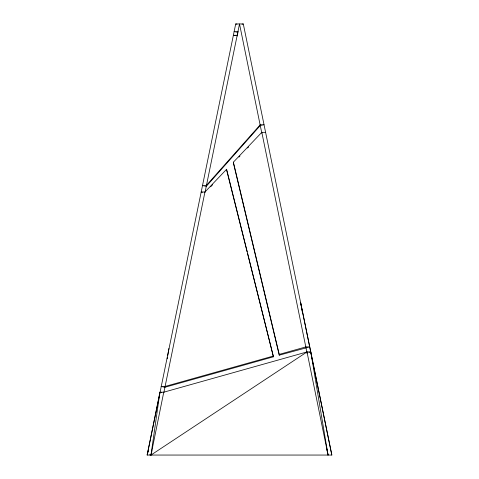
<?xml version="1.0" encoding="UTF-8"?>
<svg xmlns="http://www.w3.org/2000/svg" width="479" height="479" viewBox="0 0 479 479"><rect width="100%" height="100%" fill="white"/><g stroke="black" fill="none" stroke-linecap="round" stroke-linejoin="round"><path stroke-width="0.72" d="M149.711 454.787L150.987 455.05L159.932 392.199L163.758 392.205L306.997 351.939L310.781 351.939L331.833 455.05L147.167 455.05L235.698 23.95L243.302 23.956L310.781 351.939L328.049 455.05L326.397 447.009M167.195 358.789L167.44 357.316M167.686 355.849L168.925 348.502M328.049 455.05L306.997 351.939L150.987 455.05L163.758 392.205M273.437 356.017L164.938 386.487L161.112 386.475L164.938 387.266L273.437 356.795L226.615 169.267L204.946 192.019L163.806 392.744M150.987 455.05L151.891 450.667M205.072 192.181L239.518 23.956L260.253 125.522L206.275 186.331L202.449 185.547L206.275 185.553L260.253 124.744L264.037 124.744L260.253 125.522M237.201 36.015L237.823 32.991M148.712 449.278L147.167 455.05L159.932 392.199L161.848 392.588M279.245 355.167L279.245 354.388L305.955 346.886L309.739 346.886L279.245 355.167L233.381 162.95L233.381 162.171L261.815 132.324L265.6 132.324M210.622 186.84L212.682 184.672M238.967 157.088L239.979 156.022M247.595 148.023L248.613 146.957M242.045 24.219L243.302 23.956M308.889 352.328L310.781 351.939M237.189 35.284L233.369 35.278L235.279 35.674M204.946 192.019L201.12 192.013L202.395 192.271M235.698 23.95L236.973 24.213M226.801 170.769L247.122 251.84M247.487 253.289L273.437 356.795M233.381 162.171L279.245 354.388M331.833 455.05L300.65 302.692L302.632 313.733M261.815 132.324L306.847 351.993M260.163 125.079L261.815 133.102M306.997 351.939L306.997 353.412M226.615 169.267L226.615 170.045M237.949 31.596L234.123 31.59L237.949 32.374L237.949 31.596"/></g></svg>
